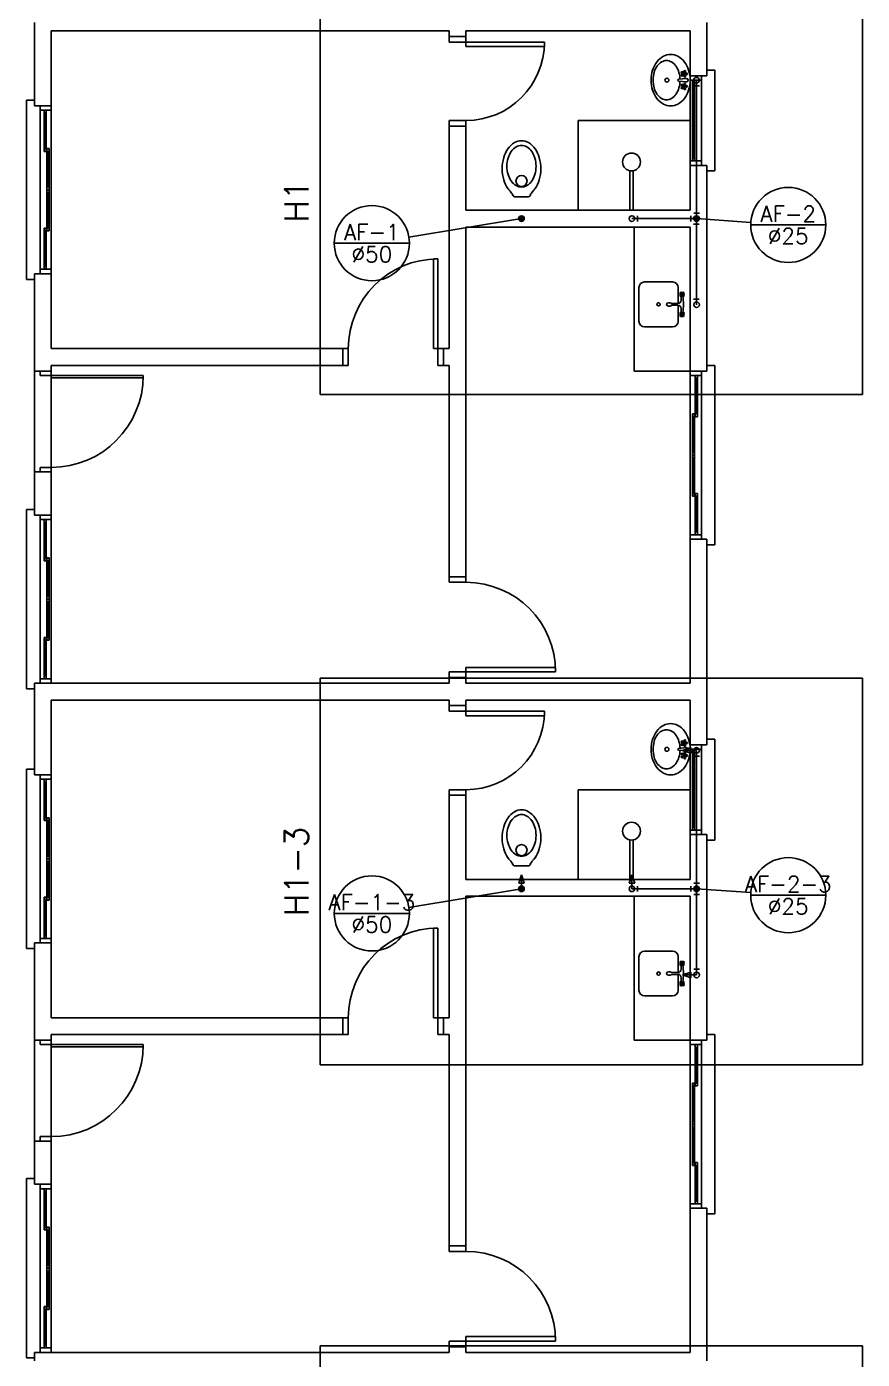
# Model space of a CAD drawing. Extents: x 241 to 398, y 106 to 179.
# Drawn here: x 287.41 to 294.87, y 114.9 to 126.79 of the extents above; entities that cross this region are included whole.
import ezdxf
from ezdxf.enums import TextEntityAlignment as Align

# ---------------------------------------------------------------- set-up
doc = ezdxf.new("R2010")
doc.units = 0
for name, color, linetype in [('AF-COLUNAS', 4, 'CONTINUOUS'), ('AF-CONEXÕES_DETALHE', 9, 'CONTINUOUS'), ('AF-INDICAÇÃO_COLUNA', 5, 'CONTINUOUS'), ('AF-TEXTOS_COLUNA', 7, 'CONTINUOUS'), ('AF-TUBOS_DETALHE', 4, 'CONTINUOUS'), ('ALVVISTA', 8, 'CONTINUOUS'), ('DI-DETALHES', 1, 'CONTINUOUS')]:
    doc.layers.add(name, color=color, linetype=linetype)
doc.styles.add('ARIAL', font='romans.shx')

msp = doc.modelspace()

# ---------------------------------------------------------------- linework, layer by layer
at = {"layer": 'AF-COLUNAS', "const_width": 0.025}
for points in [[(291.8138, 125.0748, 1), (291.8388, 125.0748, 1)], [(293.3758, 125.0748, 1), (293.4008, 125.0748, 1)], [(291.8138, 119.0951, 1), (291.8388, 119.0951, 1)], [(293.3758, 119.0951, 1), (293.4008, 119.0951, 1)]]:
    msp.add_lwpolyline(points, format="xyb", close=True, dxfattribs=at)
at = {"layer": 'AF-CONEXÕES_DETALHE', "linetype": 'Continuous'}
for p, q in [((293.3882, 126.3099), (293.3882, 126.2599)), ((293.363, 126.2599), (293.413, 126.2599)), ((292.8617, 125.0998), (292.8617, 125.0498)), ((293.3382, 125.0998), (293.3382, 125.0498)), ((293.363, 125.1248), (293.413, 125.1248)), ((293.3882, 125.0748), (293.3882, 125.1248)), ((292.8117, 125.0748), (292.8617, 125.0748)), ((293.3882, 125.0748), (293.3382, 125.0748)), ((293.3621, 125.0248), (293.4121, 125.0248)), ((293.3882, 125.0748), (293.3882, 125.0248)), ((293.3621, 124.3569), (293.4121, 124.3569)), ((293.3883, 124.3069), (293.3883, 124.3569)), ((293.3382, 120.3551), (293.2632, 120.3301)), ((293.3382, 120.3051), (293.2632, 120.3301)), ((293.3882, 120.3301), (293.2632, 120.3301)), ((293.3382, 120.3551), (293.3382, 120.3051)), ((293.3882, 120.3301), (293.3882, 120.2801)), ((293.4132, 120.2801), (293.3632, 120.2801)), ((291.8013, 119.1451), (291.8263, 119.2201)), ((291.8013, 119.1451), (291.8513, 119.1451)), ((291.8513, 119.1451), (291.8263, 119.2201)), ((291.8263, 119.0951), (291.8263, 119.2201)), ((292.7868, 119.1451), (292.8118, 119.2201)), ((292.7868, 119.1451), (292.8368, 119.1451)), ((292.8368, 119.1451), (292.8118, 119.2201)), ((292.8118, 119.0951), (292.8118, 119.2201)), ((293.3633, 119.1451), (293.4133, 119.1451)), ((293.3883, 119.0951), (293.3883, 119.1451)), ((292.8118, 119.0951), (292.8618, 119.0951)), ((292.8618, 119.1201), (292.8618, 119.0701)), ((293.3383, 119.1201), (293.3383, 119.0701)), ((293.3883, 119.0951), (293.3383, 119.0951)), ((293.3633, 119.0451), (293.4133, 119.0451)), ((293.3883, 119.0951), (293.3883, 119.0451)), ((293.3383, 118.3521), (293.2633, 118.3271)), ((293.3383, 118.3021), (293.2633, 118.3271)), ((293.3883, 118.3271), (293.2633, 118.3271)), ((293.3383, 118.3521), (293.3383, 118.3021)), ((293.3633, 118.3771), (293.4133, 118.3771)), ((293.3883, 118.3271), (293.3883, 118.3771))]:
    msp.add_line(p, q, dxfattribs=at)
for centre in [(293.3882, 126.3099), (293.3882, 126.3099), (291.8262, 125.0748), (291.8262, 125.0748), (292.8117, 125.0748), (292.8117, 125.0748), (292.8117, 125.0748), (293.3882, 125.0748), (293.3882, 125.0748), (293.3883, 124.3069), (293.3883, 124.3069), (293.3882, 120.3301), (293.3882, 120.3301), (291.8263, 119.0951), (291.8263, 119.0951), (292.8118, 119.0951), (292.8118, 119.0951), (292.8118, 119.0951), (293.3883, 119.0951), (293.3883, 119.0951), (293.3883, 118.3271), (293.3883, 118.3271)]:
    msp.add_circle(centre, 0.025, dxfattribs=at)
at = {"layer": 'AF-INDICAÇÃO_COLUNA'}
for p, q in [((291.8263, 125.0748), (290.8214, 124.9098)), ((293.3883, 125.0748), (293.8719, 125.0413)), ((293.8711, 125.0181), (294.5411, 125.0181)), ((290.1559, 124.8555), (290.8259, 124.8555)), ((291.8263, 119.0951), (290.8214, 118.93)), ((293.3883, 119.0951), (293.8719, 119.0615)), ((293.8711, 119.0383), (294.5411, 119.0383)), ((290.1559, 118.8757), (290.8259, 118.8757))]:
    msp.add_line(p, q, dxfattribs=at)
for centre in [(294.2061, 125.0181), (290.4909, 124.8555), (294.2061, 119.0383), (290.4909, 118.8757)]:
    msp.add_circle(centre, 0.335, dxfattribs=at)
at = {"layer": 'AF-TUBOS_DETALHE'}
for p, q in [((293.3882, 126.3099), (293.3882, 126.3099)), ((293.3882, 125.1248), (293.3882, 126.2599)), ((291.8262, 125.0748), (291.8262, 125.0748)), ((291.8263, 125.0748), (291.8262, 125.0748)), ((292.8117, 125.0748), (292.8117, 125.0748)), ((292.8117, 125.0748), (292.8117, 125.0748)), ((293.3382, 125.0748), (292.8617, 125.0748)), ((293.3882, 125.0748), (293.3882, 125.0748)), ((293.3883, 125.0748), (293.3882, 125.0748)), ((293.3882, 125.0248), (293.3883, 124.3569)), ((293.3883, 124.3069), (293.3883, 124.3069)), ((293.3882, 120.3301), (293.3882, 120.3301)), ((293.3883, 119.1451), (293.3882, 120.2801)), ((291.8263, 119.0951), (291.8263, 119.0951)), ((291.8263, 119.0951), (291.8263, 119.0951)), ((292.8118, 119.0951), (292.8118, 119.0951)), ((292.8118, 119.0951), (292.8118, 119.0951)), ((293.3383, 119.0951), (292.8618, 119.0951)), ((293.3883, 119.0951), (293.3883, 119.0951)), ((293.3883, 119.0951), (293.3883, 119.0951)), ((293.3883, 119.0451), (293.3883, 118.3771)), ((293.3883, 118.3271), (293.3883, 118.3271))]:
    msp.add_line(p, q, dxfattribs=at)
at = {"layer": 'ALVVISTA'}
for p, q in [((287.4808, 126.0823), (287.4808, 126.8248)), ((287.6308, 126.7498), (291.1808, 126.7498)), ((287.6308, 126.0823), (287.6308, 126.7498)), ((291.1808, 126.6998), (291.1808, 126.7498)), ((291.3308, 126.7498), (293.3308, 126.7498)), ((291.3308, 126.6998), (291.3308, 126.7498)), ((293.3308, 126.7498), (293.3308, 126.3498)), ((293.4808, 126.8248), (293.4808, 126.3498)), ((291.3308, 126.6998), (291.1808, 126.6998)), ((291.1808, 126.6499), (291.1808, 126.6998)), ((291.3308, 126.6499), (291.1808, 126.6499)), ((291.3308, 126.6998), (291.3308, 126.6499)), ((292.0308, 126.6499), (291.3308, 126.6499)), ((291.3308, 126.6499), (291.3308, 126.6099)), ((292.0308, 126.6099), (292.0308, 126.6499)), ((291.3308, 126.6099), (292.0308, 126.6099)), ((293.4808, 126.3999), (293.5508, 126.3999)), ((293.5508, 126.3999), (293.5508, 125.4998)), ((293.2973, 126.3248), (293.2278, 126.3179)), ((293.2973, 126.2954), (293.2283, 126.3019)), ((293.2628, 126.3739), (293.2703, 126.3683)), ((293.2628, 126.3579), (293.2703, 126.3634)), ((293.2643, 126.3758), (293.2718, 126.3703)), ((293.2643, 126.3553), (293.2718, 126.3608)), ((293.2793, 126.3808), (293.2768, 126.3719)), ((293.2793, 126.3504), (293.2768, 126.3593)), ((293.2823, 126.3798), (293.2793, 126.3709)), ((293.2823, 126.3514), (293.2793, 126.3603)), ((293.2918, 126.3674), (293.2823, 126.3674)), ((293.2918, 126.3644), (293.2823, 126.3644)), ((293.3308, 126.3498), (293.4808, 126.3498)), ((293.3308, 126.3498), (293.3308, 126.3098)), ((293.3308, 126.3098), (293.3308, 125.5898)), ((293.3308, 126.3098), (293.4308, 126.3098)), ((293.3508, 126.3098), (293.3508, 126.2848)), ((293.3708, 126.3098), (293.3508, 126.3098)), ((293.3508, 126.2848), (293.3508, 125.6148)), ((293.3508, 126.2848), (293.3708, 126.2848)), ((293.3608, 126.2848), (293.3608, 125.6148)), ((293.3708, 126.2848), (293.3708, 126.3098)), ((293.3708, 126.2848), (293.3708, 125.6148)), ((293.4308, 126.3098), (293.4308, 126.3498)), ((293.4308, 126.3098), (293.4308, 125.5898)), ((293.2628, 126.2623), (293.2703, 126.2568)), ((293.2628, 126.2463), (293.2703, 126.2518)), ((293.2643, 126.2643), (293.2718, 126.2589)), ((293.2643, 126.2438), (293.2718, 126.2493)), ((293.2793, 126.2694), (293.2768, 126.2603)), ((293.2793, 126.2388), (293.2768, 126.2479)), ((293.2823, 126.2684), (293.2793, 126.2599)), ((293.2823, 126.2398), (293.2793, 126.2489)), ((293.2918, 126.2558), (293.2823, 126.2558)), ((293.2918, 126.2528), (293.2823, 126.2528)), ((287.4108, 124.5324), (287.4108, 126.1323)), ((287.4108, 126.1323), (287.4808, 126.1323)), ((287.6308, 126.0823), (287.4808, 126.0823)), ((287.5308, 126.0423), (287.5308, 126.0823)), ((287.5308, 124.6223), (287.5308, 126.0423)), ((287.6308, 126.0423), (287.5308, 126.0423)), ((287.5658, 126.0423), (287.5658, 126.0174)), ((287.5858, 126.0423), (287.5658, 126.0423)), ((287.5858, 126.0174), (287.5858, 126.0423)), ((287.6308, 126.0823), (287.6308, 126.0423)), ((287.6308, 124.6223), (287.6308, 126.0423)), ((287.5658, 126.0174), (287.5858, 126.0174)), ((287.5658, 125.6998), (287.5658, 126.0174)), ((287.5758, 125.6998), (287.5758, 126.0174)), ((287.5858, 125.6998), (287.5858, 126.0174)), ((291.3308, 125.9498), (291.1808, 125.9498)), ((291.1808, 125.9498), (291.1808, 125.8999)), ((291.3308, 125.8999), (291.3308, 125.9498)), ((292.3308, 125.1499), (292.3308, 125.9498)), ((293.3308, 125.9498), (292.3308, 125.9498)), ((291.1808, 125.0748), (291.1808, 125.8999)), ((291.3308, 125.8999), (291.1808, 125.8999)), ((291.3308, 125.1499), (291.3308, 125.8999)), ((287.5858, 125.6998), (287.5658, 125.6998)), ((287.5658, 125.6998), (287.5658, 125.6748)), ((287.5858, 125.6748), (287.5858, 125.6998)), ((287.5908, 125.6998), (287.5908, 125.6748)), ((287.6108, 125.6998), (287.5908, 125.6998)), ((287.6108, 125.6748), (287.6108, 125.6998)), ((287.5658, 125.6748), (287.5858, 125.6748)), ((287.5908, 125.3573), (287.5908, 125.6748)), ((287.5908, 125.6748), (287.6108, 125.6748)), ((287.6008, 125.3573), (287.6008, 125.6748)), ((287.6108, 125.3573), (287.6108, 125.6748)), ((293.3308, 125.5498), (293.3308, 125.5898)), ((293.3308, 125.5898), (293.4308, 125.5898)), ((293.3708, 125.6148), (293.3508, 125.6148)), ((293.3508, 125.6148), (293.3508, 125.5898)), ((293.3508, 125.5898), (293.3708, 125.5898)), ((293.3708, 125.5898), (293.3708, 125.6148)), ((293.4308, 125.5898), (293.4308, 125.5498)), ((292.7928, 125.4998), (292.7928, 125.1499)), ((292.8228, 125.4998), (292.8228, 125.1499)), ((293.3308, 125.5498), (293.3308, 125.1499)), ((293.3308, 125.5498), (293.4808, 125.5498)), ((293.4808, 125.5498), (293.4808, 125.0748)), ((293.5508, 125.4998), (293.4808, 125.4998)), ((287.6108, 125.3573), (287.5908, 125.3573)), ((287.5908, 125.3573), (287.5908, 125.3323)), ((287.5908, 125.3323), (287.6108, 125.3323)), ((287.5908, 125.3323), (287.5908, 125.3074)), ((287.6108, 125.3323), (287.5908, 125.3323)), ((287.6108, 125.3323), (287.6108, 125.3573)), ((287.6108, 125.3074), (287.6108, 125.3323)), ((287.5908, 124.9898), (287.5908, 125.3074)), ((287.5908, 125.3074), (287.6108, 125.3074)), ((287.6008, 124.9898), (287.6008, 125.3074)), ((287.6108, 124.9898), (287.6108, 125.3074)), ((291.7668, 125.2698), (291.8263, 125.2698)), ((291.8858, 125.2698), (291.8263, 125.2698)), ((291.3308, 125.1499), (293.3308, 125.1499)), ((287.5658, 124.9898), (287.5658, 124.9648)), ((287.5858, 124.9898), (287.5658, 124.9898)), ((287.5658, 124.6473), (287.5658, 124.9648)), ((287.5658, 124.9648), (287.5858, 124.9648)), ((287.5758, 124.6473), (287.5758, 124.9648)), ((287.5858, 124.9648), (287.5858, 124.9898)), ((287.5858, 124.6473), (287.5858, 124.9648)), ((287.6108, 124.9898), (287.5908, 124.9898)), ((287.5908, 124.9898), (287.5908, 124.9648)), ((287.5908, 124.9648), (287.6108, 124.9648)), ((287.6108, 124.9648), (287.6108, 124.9898)), ((291.1808, 123.9149), (291.1808, 125.0748)), ((291.3308, 124.9998), (293.3308, 124.9998)), ((291.3308, 123.8398), (291.3308, 124.9998)), ((292.8308, 124.9998), (292.8308, 123.7148)), ((293.3308, 124.9998), (293.3308, 123.7148)), ((293.4808, 125.0748), (293.4808, 123.7148)), ((287.6308, 124.6223), (287.5308, 124.6223)), ((287.5308, 124.6223), (287.5308, 124.5823)), ((287.5858, 124.6473), (287.5658, 124.6473)), ((287.5658, 124.6473), (287.5658, 124.6223)), ((287.5658, 124.6223), (287.5858, 124.6223)), ((287.5858, 124.6223), (287.5858, 124.6473)), ((287.6308, 124.5823), (287.6308, 124.6223)), ((291.0408, 124.7148), (291.0408, 123.9149)), ((291.0808, 124.7148), (291.0408, 124.7148)), ((291.0808, 123.9149), (291.0808, 124.7148)), ((287.4808, 124.5324), (287.4108, 124.5324)), ((287.6308, 124.5823), (287.4808, 124.5823)), ((287.4808, 123.8398), (287.4808, 124.5823)), ((287.6308, 123.9149), (287.6308, 124.5823)), ((292.9243, 124.5093), (293.1738, 124.5093)), ((292.8743, 124.4593), (292.8743, 124.1593)), ((293.2238, 124.4593), (293.2238, 124.3173)), ((293.2463, 124.4048), (293.2518, 124.3993)), ((293.2518, 124.3993), (293.2463, 124.3934)), ((293.2513, 124.3823), (293.2513, 124.3473)), ((293.2533, 124.4123), (293.2588, 124.4064)), ((293.2588, 124.3924), (293.2533, 124.3863)), ((293.2588, 124.4064), (293.2648, 124.4119)), ((293.2588, 124.3924), (293.2648, 124.3863)), ((293.2663, 124.3993), (293.2723, 124.4054)), ((293.2663, 124.3993), (293.2718, 124.3934)), ((293.1363, 124.3248), (293.1513, 124.3248)), ((293.1363, 124.2948), (293.1513, 124.2948)), ((293.1513, 124.3248), (293.1663, 124.3173)), ((293.1513, 124.2948), (293.1663, 124.3023)), ((293.1663, 124.3173), (293.2213, 124.3173)), ((293.1663, 124.3023), (293.2213, 124.3023)), ((293.2238, 124.3023), (293.2238, 124.1593)), ((293.2513, 124.2723), (293.2513, 124.2363)), ((293.2518, 124.2193), (293.2458, 124.2134)), ((293.2463, 124.2248), (293.2518, 124.2193)), ((293.2588, 124.2124), (293.2528, 124.2063)), ((293.2533, 124.2323), (293.2588, 124.2264)), ((293.2588, 124.2264), (293.2648, 124.2319)), ((293.2588, 124.2124), (293.2648, 124.2063)), ((293.2658, 124.2193), (293.2723, 124.2254)), ((293.2658, 124.2193), (293.2718, 124.2134)), ((293.1738, 124.1093), (292.9243, 124.1093)), ((287.6308, 123.9149), (290.2308, 123.9149)), ((290.2308, 123.7648), (290.2308, 123.9149)), ((290.2808, 123.9149), (290.2308, 123.9149)), ((290.2808, 123.7648), (290.2808, 123.9149)), ((291.0408, 123.9149), (291.0808, 123.9149)), ((291.0808, 123.7648), (291.0808, 123.9149)), ((291.0808, 123.9149), (291.1308, 123.9149)), ((291.1308, 123.9149), (291.1808, 123.9149)), ((291.1308, 123.7648), (291.1308, 123.9149)), ((287.4808, 123.7148), (287.4808, 123.8398)), ((291.3308, 121.8798), (291.3308, 123.8398)), ((287.6308, 123.7148), (287.4808, 123.7148)), ((287.4808, 122.8149), (287.4808, 123.7148)), ((287.4808, 123.7148), (287.4808, 123.7148)), ((287.5308, 123.6748), (287.5308, 123.7148)), ((287.6308, 123.6748), (287.5308, 123.6748)), ((287.6308, 123.7648), (290.2308, 123.7648)), ((287.6308, 123.7148), (287.6308, 123.7648)), ((287.6308, 123.7148), (287.6308, 123.6748)), ((288.4508, 123.6748), (287.6308, 123.6748)), ((287.6308, 122.8548), (287.6308, 123.6748)), ((287.6308, 123.6748), (287.6308, 123.6548)), ((288.4508, 123.6548), (288.4508, 123.6748)), ((290.2308, 123.7648), (290.2808, 123.7648)), ((291.1308, 123.7648), (291.0808, 123.7648)), ((291.1308, 123.7648), (291.1808, 123.7648)), ((291.1808, 121.8798), (291.1808, 123.7648)), ((293.3308, 123.7148), (292.8308, 123.7148)), ((293.3308, 123.7148), (293.4808, 123.7148)), ((293.3308, 123.7148), (293.3308, 123.6748)), ((293.3308, 123.6748), (293.3308, 122.2548)), ((293.3308, 123.6748), (293.4308, 123.6748)), ((293.3758, 123.6748), (293.3758, 123.6499)), ((293.3958, 123.6748), (293.3758, 123.6748)), ((293.3958, 123.6499), (293.3958, 123.6748)), ((293.4308, 123.6748), (293.4308, 123.7148)), ((293.4308, 123.6748), (293.4308, 122.2548)), ((293.4808, 123.7648), (293.5508, 123.7648)), ((293.5508, 123.7648), (293.5508, 122.1649)), ((287.6308, 123.6548), (288.4508, 123.6548)), ((293.3758, 123.6499), (293.3758, 123.3323)), ((293.3758, 123.6499), (293.3958, 123.6499)), ((293.3858, 123.6499), (293.3858, 123.3323)), ((293.3958, 123.6499), (293.3958, 123.3323)), ((293.3508, 123.3323), (293.3508, 123.3074)), ((293.3708, 123.3323), (293.3508, 123.3323)), ((293.3508, 123.3074), (293.3508, 122.9898)), ((293.3508, 123.3074), (293.3708, 123.3074)), ((293.3608, 123.3074), (293.3608, 122.9898)), ((293.3708, 123.3074), (293.3708, 123.3323)), ((293.3708, 123.3074), (293.3708, 122.9898)), ((293.3958, 123.3323), (293.3758, 123.3323)), ((293.3758, 123.3323), (293.3758, 123.3074)), ((293.3758, 123.3074), (293.3958, 123.3074)), ((293.3958, 123.3074), (293.3958, 123.3323)), ((293.3708, 122.9898), (293.3508, 122.9898)), ((293.3508, 122.9898), (293.3508, 122.9648)), ((293.3508, 122.9648), (293.3508, 122.9399)), ((293.3708, 122.9648), (293.3508, 122.9648)), ((293.3508, 122.9648), (293.3708, 122.9648)), ((293.3708, 122.9648), (293.3708, 122.9898)), ((293.3708, 122.9399), (293.3708, 122.9648)), ((287.6308, 122.8548), (287.5308, 122.8548)), ((287.5308, 122.8548), (287.5308, 122.8149)), ((287.6308, 122.8149), (287.6308, 122.8548)), ((293.3508, 122.9399), (293.3508, 122.6223)), ((293.3508, 122.9399), (293.3708, 122.9399)), ((293.3608, 122.9399), (293.3608, 122.6223)), ((293.3708, 122.9399), (293.3708, 122.6223)), ((287.6308, 122.8149), (287.4808, 122.8149)), ((287.4808, 122.4299), (287.4808, 122.8149)), ((287.4808, 122.8149), (287.4808, 122.8149)), ((287.6308, 122.4299), (287.6308, 122.8149)), ((293.3708, 122.6223), (293.3508, 122.6223)), ((293.3508, 122.6223), (293.3508, 122.5973)), ((293.3508, 122.5973), (293.3708, 122.5973)), ((293.3708, 122.5973), (293.3708, 122.6223)), ((293.3758, 122.6223), (293.3758, 122.5973)), ((293.3958, 122.6223), (293.3758, 122.6223)), ((293.3758, 122.5973), (293.3758, 122.2798)), ((293.3758, 122.5973), (293.3958, 122.5973)), ((293.3858, 122.5973), (293.3858, 122.2798)), ((293.3958, 122.5973), (293.3958, 122.6223)), ((293.3958, 122.5973), (293.3958, 122.2798)), ((287.4108, 120.8798), (287.4108, 122.4798)), ((287.4108, 122.4798), (287.4808, 122.4798)), ((287.6308, 122.4299), (287.4808, 122.4299)), ((287.5308, 122.3898), (287.5308, 122.4299)), ((287.6308, 122.3898), (287.5308, 122.3898)), ((287.5308, 120.9699), (287.5308, 122.3898)), ((287.5658, 122.3898), (287.5658, 122.3648)), ((287.5858, 122.3898), (287.5658, 122.3898)), ((287.5658, 122.0474), (287.5658, 122.3648)), ((287.5658, 122.3648), (287.5858, 122.3648)), ((287.5758, 122.0474), (287.5758, 122.3648)), ((287.5858, 122.3648), (287.5858, 122.3898)), ((287.5858, 122.0474), (287.5858, 122.3648)), ((287.6308, 122.4299), (287.6308, 122.3898)), ((287.6308, 120.9699), (287.6308, 122.3898)), ((293.3308, 122.2148), (293.3308, 122.2548)), ((293.3308, 122.2548), (293.4308, 122.2548)), ((293.3958, 122.2798), (293.3758, 122.2798)), ((293.3758, 122.2798), (293.3758, 122.2548)), ((293.3758, 122.2548), (293.3958, 122.2548)), ((293.3958, 122.2548), (293.3958, 122.2798)), ((293.4308, 122.2548), (293.4308, 122.2148)), ((293.3308, 122.2148), (293.3308, 120.9299)), ((293.3308, 122.2148), (293.4808, 122.2148)), ((293.4808, 122.2148), (293.4808, 120.8548)), ((293.5508, 122.1649), (293.4808, 122.1649)), ((287.5858, 122.0474), (287.5658, 122.0474)), ((287.5658, 122.0474), (287.5658, 122.0223)), ((287.5658, 122.0223), (287.5858, 122.0223)), ((287.5858, 122.0223), (287.5858, 122.0474)), ((287.5908, 122.0474), (287.5908, 122.0223)), ((287.6108, 122.0474), (287.5908, 122.0474)), ((287.5908, 121.7049), (287.5908, 122.0223)), ((287.5908, 122.0223), (287.6108, 122.0223)), ((287.6008, 121.7049), (287.6008, 122.0223)), ((287.6108, 122.0223), (287.6108, 122.0474)), ((287.6108, 121.7049), (287.6108, 122.0223)), ((291.1808, 121.8299), (291.1808, 121.8798)), ((291.3308, 121.8798), (291.1808, 121.8798)), ((291.3308, 121.8798), (291.3308, 121.8299)), ((291.3308, 121.8299), (291.1808, 121.8299)), ((287.6108, 121.7049), (287.5908, 121.7049)), ((287.5908, 121.7049), (287.5908, 121.6799)), ((287.5908, 121.6799), (287.6108, 121.6799)), ((287.5908, 121.6799), (287.5908, 121.6548)), ((287.6108, 121.6799), (287.5908, 121.6799)), ((287.5908, 121.3374), (287.5908, 121.6548)), ((287.5908, 121.6548), (287.6108, 121.6548)), ((287.6008, 121.3374), (287.6008, 121.6548)), ((287.6108, 121.6799), (287.6108, 121.7049)), ((287.6108, 121.6548), (287.6108, 121.6799)), ((287.6108, 121.3374), (287.6108, 121.6548)), ((287.5658, 121.3374), (287.5658, 121.3123)), ((287.5858, 121.3374), (287.5658, 121.3374)), ((287.5658, 120.9949), (287.5658, 121.3123)), ((287.5658, 121.3123), (287.5858, 121.3123)), ((287.5758, 120.9949), (287.5758, 121.3123)), ((287.5858, 121.3123), (287.5858, 121.3374)), ((287.5858, 120.9949), (287.5858, 121.3123)), ((287.6108, 121.3374), (287.5908, 121.3374)), ((287.5908, 121.3374), (287.5908, 121.3123)), ((287.5908, 121.3123), (287.6108, 121.3123)), ((287.6108, 121.3123), (287.6108, 121.3374)), ((292.1308, 121.0698), (291.3308, 121.0698)), ((291.3308, 121.0698), (291.3308, 121.0298)), ((292.1308, 121.0298), (292.1308, 121.0698)), ((287.6308, 120.9299), (287.4808, 120.9299)), ((287.4808, 120.8548), (287.4808, 120.9299)), ((287.6308, 120.9699), (287.5308, 120.9699)), ((287.5308, 120.9699), (287.5308, 120.9299)), ((287.5858, 120.9949), (287.5658, 120.9949)), ((287.5658, 120.9949), (287.5658, 120.9699)), ((287.5658, 120.9699), (287.5858, 120.9699)), ((287.5858, 120.9699), (287.5858, 120.9949)), ((287.6308, 120.9299), (287.6308, 120.9699)), ((291.1808, 120.9299), (287.6308, 120.9299)), ((287.6308, 120.9299), (287.6308, 120.9299)), ((291.3308, 121.0298), (291.1808, 121.0298)), ((291.1808, 121.0298), (291.1808, 120.9798)), ((291.1808, 120.9299), (291.1808, 120.9798)), ((291.3308, 120.9798), (291.1808, 120.9798)), ((291.3308, 121.0298), (292.1308, 121.0298)), ((291.3308, 120.9798), (291.3308, 121.0298)), ((291.3308, 120.9299), (291.3308, 120.9798)), ((293.3308, 120.9299), (291.3308, 120.9299)), ((287.4808, 120.8798), (287.4108, 120.8798)), ((287.4808, 120.1123), (287.4808, 120.8548)), ((293.4808, 120.8548), (293.4808, 120.3798)), ((291.1808, 120.7798), (287.6308, 120.7798)), ((287.6308, 120.1123), (287.6308, 120.7798)), ((291.1808, 120.7298), (291.1808, 120.7798)), ((291.3308, 120.7298), (291.1808, 120.7298)), ((291.1808, 120.6799), (291.1808, 120.7298)), ((293.3308, 120.7798), (291.3308, 120.7798)), ((291.3308, 120.7298), (291.3308, 120.7798)), ((291.3308, 120.7298), (291.3308, 120.6799)), ((293.3308, 120.7798), (293.3308, 120.3798)), ((291.3308, 120.6799), (291.1808, 120.6799)), ((292.0308, 120.6799), (291.3308, 120.6799)), ((291.3308, 120.6799), (291.3308, 120.6398)), ((291.3308, 120.6398), (292.0308, 120.6398)), ((292.0308, 120.6398), (292.0308, 120.6799)), ((293.2973, 120.3548), (293.2278, 120.3483)), ((293.2973, 120.3254), (293.2283, 120.3319)), ((293.2628, 120.4038), (293.2703, 120.3983)), ((293.2628, 120.3879), (293.2703, 120.3934)), ((293.2643, 120.4058), (293.2718, 120.4003)), ((293.2643, 120.3853), (293.2718, 120.3908)), ((293.2793, 120.4108), (293.2768, 120.4019)), ((293.2793, 120.3804), (293.2768, 120.3893)), ((293.2823, 120.4098), (293.2793, 120.4013)), ((293.2823, 120.3814), (293.2793, 120.3903)), ((293.2918, 120.3973), (293.2823, 120.3973)), ((293.2918, 120.3944), (293.2823, 120.3944)), ((293.3308, 120.3798), (293.4808, 120.3798)), ((293.3308, 120.3798), (293.3308, 120.3398)), ((293.3308, 120.3398), (293.3308, 119.6199)), ((293.3308, 120.3398), (293.4308, 120.3398)), ((293.3508, 120.3398), (293.3508, 120.3149)), ((293.3708, 120.3398), (293.3508, 120.3398)), ((293.3708, 120.3149), (293.3708, 120.3398)), ((293.4308, 120.3398), (293.4308, 120.3798)), ((293.4308, 120.3398), (293.4308, 119.6199)), ((293.4808, 120.4299), (293.5508, 120.4299)), ((293.5508, 120.4299), (293.5508, 119.5298)), ((293.2628, 120.2923), (293.2703, 120.2869)), ((293.2628, 120.2763), (293.2703, 120.2818)), ((293.2643, 120.2944), (293.2718, 120.2889)), ((293.2643, 120.2739), (293.2718, 120.2794)), ((293.2793, 120.2993), (293.2768, 120.2909)), ((293.2793, 120.2694), (293.2768, 120.2778)), ((293.2823, 120.2983), (293.2793, 120.2899)), ((293.2823, 120.2698), (293.2793, 120.2788)), ((293.2918, 120.2858), (293.2823, 120.2858)), ((293.2918, 120.2828), (293.2823, 120.2828)), ((293.3508, 120.3149), (293.3508, 119.6448)), ((293.3508, 120.3149), (293.3708, 120.3149)), ((293.3608, 120.3149), (293.3608, 119.6448)), ((293.3708, 120.3149), (293.3708, 119.6448)), ((287.4108, 118.5623), (287.4108, 120.1623)), ((287.4108, 120.1623), (287.4808, 120.1623)), ((287.6308, 120.1123), (287.4808, 120.1123)), ((287.5308, 120.0724), (287.5308, 120.1123)), ((287.6308, 120.1123), (287.6308, 120.0724)), ((287.6308, 120.0724), (287.5308, 120.0724)), ((287.5308, 118.6523), (287.5308, 120.0724)), ((287.5658, 120.0724), (287.5658, 120.0474)), ((287.5858, 120.0724), (287.5658, 120.0724)), ((287.5658, 119.7298), (287.5658, 120.0474)), ((287.5658, 120.0474), (287.5858, 120.0474)), ((287.5758, 119.7298), (287.5758, 120.0474)), ((287.5858, 120.0474), (287.5858, 120.0724)), ((287.5858, 119.7298), (287.5858, 120.0474)), ((287.6308, 118.6523), (287.6308, 120.0724)), ((291.3308, 119.9798), (291.1808, 119.9798)), ((291.1808, 119.9798), (291.1808, 119.9299)), ((291.3308, 119.9299), (291.3308, 119.9798)), ((292.3308, 119.1799), (292.3308, 119.9798)), ((293.3308, 119.9798), (292.3308, 119.9798)), ((291.1808, 119.1048), (291.1808, 119.9299)), ((291.3308, 119.9299), (291.1808, 119.9299)), ((291.3308, 119.1799), (291.3308, 119.9299)), ((287.5858, 119.7298), (287.5658, 119.7298)), ((287.5658, 119.7298), (287.5658, 119.7049)), ((287.5658, 119.7049), (287.5858, 119.7049)), ((287.5858, 119.7049), (287.5858, 119.7298)), ((287.5908, 119.7298), (287.5908, 119.7049)), ((287.6108, 119.7298), (287.5908, 119.7298)), ((287.5908, 119.3873), (287.5908, 119.7049)), ((287.5908, 119.7049), (287.6108, 119.7049)), ((287.6008, 119.3873), (287.6008, 119.7049)), ((287.6108, 119.7049), (287.6108, 119.7298)), ((287.6108, 119.3873), (287.6108, 119.7049)), ((293.3308, 119.5799), (293.3308, 119.6199)), ((293.3308, 119.6199), (293.4308, 119.6199)), ((293.3708, 119.6448), (293.3508, 119.6448)), ((293.3508, 119.6448), (293.3508, 119.6199)), ((293.3508, 119.6199), (293.3708, 119.6199)), ((293.3708, 119.6199), (293.3708, 119.6448)), ((293.4308, 119.6199), (293.4308, 119.5799)), ((292.7928, 119.5298), (292.7928, 119.1799)), ((292.8228, 119.5298), (292.8228, 119.1799)), ((293.3308, 119.5799), (293.4808, 119.5799)), ((293.3308, 119.5799), (293.3308, 119.1799)), ((293.4808, 119.5799), (293.4808, 119.1048)), ((293.5508, 119.5298), (293.4808, 119.5298)), ((287.6108, 119.3873), (287.5908, 119.3873)), ((287.5908, 119.3873), (287.5908, 119.3623)), ((287.6108, 119.3623), (287.6108, 119.3873)), ((287.5908, 119.3623), (287.6108, 119.3623)), ((287.5908, 119.3623), (287.5908, 119.3374)), ((287.6108, 119.3623), (287.5908, 119.3623)), ((287.5908, 119.0198), (287.5908, 119.3374)), ((287.5908, 119.3374), (287.6108, 119.3374)), ((287.6008, 119.0198), (287.6008, 119.3374)), ((287.6108, 119.3374), (287.6108, 119.3623)), ((287.6108, 119.0198), (287.6108, 119.3374)), ((291.7668, 119.2998), (291.8263, 119.2998)), ((291.8858, 119.2998), (291.8263, 119.2998)), ((293.3308, 119.1799), (291.3308, 119.1799)), ((287.5658, 119.0198), (287.5658, 118.9949)), ((287.5858, 119.0198), (287.5658, 119.0198)), ((287.5858, 118.9949), (287.5858, 119.0198)), ((287.6108, 119.0198), (287.5908, 119.0198)), ((287.5908, 119.0198), (287.5908, 118.9949)), ((287.6108, 118.9949), (287.6108, 119.0198)), ((291.1808, 117.9448), (291.1808, 119.1048)), ((293.3308, 119.0298), (291.3308, 119.0298)), ((291.3308, 117.8699), (291.3308, 119.0298)), ((292.8308, 119.0298), (292.8308, 117.7449)), ((293.3308, 119.0298), (293.3308, 117.7449)), ((293.4808, 119.1048), (293.4808, 117.7449)), ((287.5658, 118.6773), (287.5658, 118.9949)), ((287.5658, 118.9949), (287.5858, 118.9949)), ((287.5758, 118.6773), (287.5758, 118.9949)), ((287.5858, 118.6773), (287.5858, 118.9949)), ((287.5908, 118.9949), (287.6108, 118.9949)), ((287.5858, 118.6773), (287.5658, 118.6773)), ((287.5658, 118.6773), (287.5658, 118.6523)), ((287.5858, 118.6523), (287.5858, 118.6773)), ((291.0408, 118.7449), (291.0408, 117.9448)), ((291.0808, 118.7449), (291.0408, 118.7449)), ((291.0808, 117.9448), (291.0808, 118.7449)), ((287.4808, 118.5623), (287.4108, 118.5623)), ((287.6308, 118.6123), (287.4808, 118.6123)), ((287.4808, 117.8699), (287.4808, 118.6123)), ((287.6308, 118.6523), (287.5308, 118.6523)), ((287.5308, 118.6523), (287.5308, 118.6123)), ((287.5658, 118.6523), (287.5858, 118.6523)), ((287.6308, 118.6123), (287.6308, 118.6523)), ((287.6308, 117.9448), (287.6308, 118.6123)), ((292.8743, 118.4894), (292.8743, 118.1893)), ((292.9243, 118.5393), (293.1738, 118.5393)), ((293.2238, 118.4894), (293.2238, 118.3473)), ((293.2463, 118.4348), (293.2518, 118.4293)), ((293.2518, 118.4293), (293.2463, 118.4233)), ((293.2533, 118.4423), (293.2588, 118.4364)), ((293.2588, 118.4364), (293.2648, 118.4423)), ((293.2663, 118.4293), (293.2723, 118.4354)), ((293.2663, 118.4293), (293.2718, 118.4233)), ((293.1363, 118.3548), (293.1513, 118.3548)), ((293.1363, 118.3248), (293.1513, 118.3248)), ((293.1513, 118.3548), (293.1663, 118.3473)), ((293.1513, 118.3248), (293.1663, 118.3323)), ((293.1663, 118.3473), (293.2213, 118.3473)), ((293.1663, 118.3323), (293.2213, 118.3323)), ((293.2238, 118.3323), (293.2238, 118.1893)), ((293.2513, 118.4123), (293.2513, 118.3774)), ((293.2588, 118.4224), (293.2533, 118.4163)), ((293.2588, 118.4224), (293.2648, 118.4163)), ((293.2518, 118.2493), (293.2458, 118.2433)), ((293.2463, 118.2548), (293.2518, 118.2493)), ((293.2513, 118.3023), (293.2513, 118.2664)), ((293.2588, 118.2424), (293.2528, 118.2363)), ((293.2533, 118.2623), (293.2588, 118.2564)), ((293.2588, 118.2564), (293.2648, 118.2623)), ((293.2588, 118.2424), (293.2648, 118.2363)), ((293.2658, 118.2493), (293.2723, 118.2554)), ((293.2658, 118.2493), (293.2718, 118.2433)), ((293.1738, 118.1393), (292.9243, 118.1393)), ((287.4808, 117.7449), (287.4808, 117.8699)), ((287.6308, 117.9448), (290.2308, 117.9448)), ((290.2308, 117.7948), (290.2308, 117.9448)), ((290.2808, 117.9448), (290.2308, 117.9448)), ((290.2808, 117.7948), (290.2808, 117.9448)), ((291.0408, 117.9448), (291.0808, 117.9448)), ((291.0808, 117.7948), (291.0808, 117.9448)), ((291.0808, 117.9448), (291.1308, 117.9448)), ((291.1308, 117.9448), (291.1808, 117.9448)), ((291.1308, 117.7948), (291.1308, 117.9448)), ((291.3308, 115.9098), (291.3308, 117.8699)), ((287.6308, 117.7449), (287.4808, 117.7449)), ((287.4808, 116.8449), (287.4808, 117.7449)), ((287.4808, 117.7449), (287.4808, 117.7449)), ((287.5308, 117.7049), (287.5308, 117.7449)), ((287.6308, 117.7948), (290.2308, 117.7948)), ((287.6308, 117.7449), (287.6308, 117.7948)), ((287.6308, 117.7449), (287.6308, 117.7049)), ((290.2308, 117.7948), (290.2808, 117.7948)), ((291.1308, 117.7948), (291.0808, 117.7948)), ((291.1308, 117.7948), (291.1808, 117.7948)), ((291.1808, 115.9098), (291.1808, 117.7948)), ((293.3308, 117.7449), (292.8308, 117.7449)), ((293.3308, 117.7449), (293.4808, 117.7449)), ((293.3308, 117.7449), (293.3308, 117.7049)), ((293.4308, 117.7049), (293.4308, 117.7449)), ((293.4808, 117.7948), (293.5508, 117.7948)), ((293.5508, 117.7948), (293.5508, 116.1948)), ((287.6308, 117.7049), (287.5308, 117.7049)), ((287.6308, 116.8849), (287.6308, 117.7049)), ((288.4508, 117.7049), (287.6308, 117.7049)), ((287.6308, 117.7049), (287.6308, 117.6848)), ((287.6308, 117.6848), (288.4508, 117.6848)), ((288.4508, 117.6848), (288.4508, 117.7049)), ((293.3308, 117.7049), (293.3308, 116.2848)), ((293.3308, 117.7049), (293.4308, 117.7049)), ((293.3758, 117.7049), (293.3758, 117.6799)), ((293.3958, 117.7049), (293.3758, 117.7049)), ((293.3758, 117.6799), (293.3758, 117.3623)), ((293.3758, 117.6799), (293.3958, 117.6799)), ((293.3858, 117.6799), (293.3858, 117.3623)), ((293.3958, 117.6799), (293.3958, 117.7049)), ((293.3958, 117.6799), (293.3958, 117.3623)), ((293.4308, 117.7049), (293.4308, 116.2848)), ((293.3508, 117.3623), (293.3508, 117.3374)), ((293.3708, 117.3623), (293.3508, 117.3623)), ((293.3708, 117.3374), (293.3708, 117.3623)), ((293.3958, 117.3623), (293.3758, 117.3623)), ((293.3758, 117.3623), (293.3758, 117.3374)), ((293.3958, 117.3374), (293.3958, 117.3623)), ((293.3508, 117.3374), (293.3508, 117.0198)), ((293.3508, 117.3374), (293.3708, 117.3374)), ((293.3608, 117.3374), (293.3608, 117.0198)), ((293.3708, 117.3374), (293.3708, 117.0198)), ((293.3758, 117.3374), (293.3958, 117.3374)), ((293.3708, 117.0198), (293.3508, 117.0198)), ((293.3508, 117.0198), (293.3508, 116.9949)), ((293.3708, 116.9949), (293.3708, 117.0198)), ((287.6308, 116.8849), (287.5308, 116.8849)), ((287.5308, 116.8849), (287.5308, 116.8449)), ((287.6308, 116.8449), (287.6308, 116.8849)), ((293.3508, 116.9949), (293.3508, 116.9699)), ((293.3708, 116.9949), (293.3508, 116.9949)), ((293.3508, 116.9949), (293.3708, 116.9949)), ((293.3508, 116.9699), (293.3508, 116.6523)), ((293.3508, 116.9699), (293.3708, 116.9699)), ((293.3608, 116.9699), (293.3608, 116.6523)), ((293.3708, 116.9699), (293.3708, 116.9949)), ((293.3708, 116.9699), (293.3708, 116.6523)), ((287.6308, 116.8449), (287.4808, 116.8449)), ((287.4808, 116.4598), (287.4808, 116.8449)), ((287.4808, 116.8449), (287.4808, 116.8449)), ((287.6308, 116.4598), (287.6308, 116.8449)), ((293.3708, 116.6523), (293.3508, 116.6523)), ((293.3508, 116.6523), (293.3508, 116.6274)), ((293.3708, 116.6274), (293.3708, 116.6523)), ((293.3758, 116.6523), (293.3758, 116.6274)), ((293.3958, 116.6523), (293.3758, 116.6523)), ((293.3958, 116.6274), (293.3958, 116.6523)), ((293.3508, 116.6274), (293.3708, 116.6274)), ((293.3758, 116.6274), (293.3758, 116.3098)), ((293.3758, 116.6274), (293.3958, 116.6274)), ((293.3858, 116.6274), (293.3858, 116.3098)), ((293.3958, 116.6274), (293.3958, 116.3098)), ((287.4108, 114.9098), (287.4108, 116.5099)), ((287.4108, 116.5099), (287.4808, 116.5099)), ((287.6308, 116.4598), (287.4808, 116.4598)), ((287.5308, 116.4198), (287.5308, 116.4598)), ((287.6308, 116.4198), (287.5308, 116.4198)), ((287.5308, 114.9998), (287.5308, 116.4198)), ((287.5658, 116.4198), (287.5658, 116.3948)), ((287.5858, 116.4198), (287.5658, 116.4198)), ((287.5858, 116.3948), (287.5858, 116.4198)), ((287.6308, 116.4598), (287.6308, 116.4198)), ((287.6308, 114.9998), (287.6308, 116.4198)), ((287.5658, 116.0773), (287.5658, 116.3948)), ((287.5658, 116.3948), (287.5858, 116.3948)), ((287.5758, 116.0773), (287.5758, 116.3948)), ((287.5858, 116.0773), (287.5858, 116.3948)), ((293.3308, 116.2449), (293.3308, 116.2848)), ((293.3308, 116.2848), (293.4308, 116.2848)), ((293.3958, 116.3098), (293.3758, 116.3098)), ((293.3758, 116.3098), (293.3758, 116.2848)), ((293.3758, 116.2848), (293.3958, 116.2848)), ((293.3958, 116.2848), (293.3958, 116.3098)), ((293.4308, 116.2848), (293.4308, 116.2449)), ((293.3308, 116.2449), (293.3308, 114.9598)), ((293.3308, 116.2449), (293.4808, 116.2449)), ((293.4808, 116.2449), (293.4808, 114.8849)), ((293.5508, 116.1948), (293.4808, 116.1948)), ((287.5858, 116.0773), (287.5658, 116.0773)), ((287.5658, 116.0773), (287.5658, 116.0523)), ((287.5658, 116.0523), (287.5858, 116.0523)), ((287.5858, 116.0523), (287.5858, 116.0773)), ((287.5908, 116.0773), (287.5908, 116.0523)), ((287.6108, 116.0773), (287.5908, 116.0773)), ((287.5908, 115.7349), (287.5908, 116.0523)), ((287.5908, 116.0523), (287.6108, 116.0523)), ((287.6008, 115.7349), (287.6008, 116.0523)), ((287.6108, 116.0523), (287.6108, 116.0773)), ((287.6108, 115.7349), (287.6108, 116.0523)), ((291.3308, 115.9098), (291.1808, 115.9098)), ((291.1808, 115.8599), (291.1808, 115.9098)), ((291.3308, 115.8599), (291.1808, 115.8599)), ((291.3308, 115.9098), (291.3308, 115.8599)), ((287.6108, 115.7349), (287.5908, 115.7349)), ((287.5908, 115.7349), (287.5908, 115.7098)), ((287.5908, 115.7098), (287.6108, 115.7098)), ((287.5908, 115.7098), (287.5908, 115.6848)), ((287.6108, 115.7098), (287.5908, 115.7098)), ((287.6108, 115.7098), (287.6108, 115.7349)), ((287.6108, 115.6848), (287.6108, 115.7098)), ((287.5908, 115.3674), (287.5908, 115.6848)), ((287.5908, 115.6848), (287.6108, 115.6848)), ((287.6008, 115.3674), (287.6008, 115.6848)), ((287.6108, 115.3674), (287.6108, 115.6848)), ((287.5658, 115.3674), (287.5658, 115.3423)), ((287.5858, 115.3674), (287.5658, 115.3674)), ((287.5658, 115.0249), (287.5658, 115.3423)), ((287.5658, 115.3423), (287.5858, 115.3423)), ((287.5758, 115.0249), (287.5758, 115.3423)), ((287.5858, 115.3423), (287.5858, 115.3674)), ((287.5858, 115.0249), (287.5858, 115.3423)), ((287.6108, 115.3674), (287.5908, 115.3674)), ((287.5908, 115.3674), (287.5908, 115.3423)), ((287.5908, 115.3423), (287.6108, 115.3423)), ((287.6108, 115.3423), (287.6108, 115.3674)), ((292.1308, 115.0998), (291.3308, 115.0998)), ((291.3308, 115.0998), (291.3308, 115.0598)), ((292.1308, 115.0598), (292.1308, 115.0998)), ((287.6308, 114.9998), (287.5308, 114.9998)), ((287.5308, 114.9998), (287.5308, 114.9598)), ((287.5858, 115.0249), (287.5658, 115.0249)), ((287.5658, 115.0249), (287.5658, 114.9998)), ((287.5658, 114.9998), (287.5858, 114.9998)), ((287.5858, 114.9998), (287.5858, 115.0249)), ((287.6308, 114.9598), (287.6308, 114.9998)), ((291.3308, 115.0598), (291.1808, 115.0598)), ((291.1808, 115.0598), (291.1808, 115.0099)), ((291.1808, 114.9598), (291.1808, 115.0099)), ((291.3308, 115.0099), (291.1808, 115.0099)), ((291.3308, 115.0598), (292.1308, 115.0598)), ((291.3308, 115.0099), (291.3308, 115.0598)), ((291.3308, 114.9598), (291.3308, 115.0099)), ((287.4808, 114.9098), (287.4108, 114.9098)), ((287.6308, 114.9598), (287.4808, 114.9598)), ((287.4808, 114.8849), (287.4808, 114.9598)), ((287.6308, 114.9598), (291.1808, 114.9598)), ((287.6308, 114.9598), (287.6308, 114.9598)), ((291.3308, 114.9598), (293.3308, 114.9598))]:
    msp.add_line(p, q, dxfattribs=at)
for centre, radius in [((293.2833, 126.3873), 0.00738), ((293.1238, 126.3098), 0.0175), ((293.2578, 126.3788), 0.00738), ((293.2578, 126.3524), 0.00738), ((293.2578, 126.2674), 0.00738), ((293.2763, 126.3658), 0.00633), ((293.2833, 126.3439), 0.00738), ((293.2833, 126.2759), 0.00738), ((293.2988, 126.3658), 0.00738), ((293.2578, 126.2408), 0.00738), ((293.2763, 126.2544), 0.00633), ((293.2833, 126.2329), 0.00738), ((293.2988, 126.2544), 0.00738), ((292.8078, 125.5799), 0.08), ((291.8263, 125.4103), 0.0493), ((293.2468, 124.3873), 0.0062), ((293.2473, 124.4108), 0.0062), ((293.2588, 124.3993), 0.00507), ((293.2708, 124.4113), 0.0062), ((293.2708, 124.3873), 0.0062), ((293.0493, 124.3094), 0.0143), ((293.2468, 124.2313), 0.0062), ((293.2468, 124.2073), 0.0062), ((293.2588, 124.2193), 0.00507), ((293.2708, 124.2313), 0.0062), ((293.2708, 124.2073), 0.0062), ((293.1238, 120.3398), 0.0175), ((293.2578, 120.4088), 0.00738), ((293.2578, 120.3823), 0.00738), ((293.2763, 120.3958), 0.00633), ((293.2833, 120.4173), 0.00738), ((293.2833, 120.3743), 0.00738), ((293.2988, 120.3958), 0.00738), ((293.2578, 120.2978), 0.00738), ((293.2578, 120.2708), 0.00738), ((293.2763, 120.2843), 0.00633), ((293.2833, 120.3058), 0.00738), ((293.2833, 120.2629), 0.00738), ((293.2988, 120.2843), 0.00738), ((292.8078, 119.6099), 0.08), ((291.8263, 119.4403), 0.0493), ((293.2473, 118.4413), 0.0062), ((293.2588, 118.4293), 0.00507), ((293.2708, 118.4413), 0.0062), ((293.0493, 118.3394), 0.0143), ((293.2468, 118.4173), 0.0062), ((293.2708, 118.4173), 0.0062), ((293.2468, 118.2613), 0.0062), ((293.2468, 118.2373), 0.0062), ((293.2588, 118.2493), 0.00507), ((293.2708, 118.2613), 0.0062), ((293.2708, 118.2373), 0.0062)]:
    msp.add_circle(centre, radius, dxfattribs=at)
for centre, radius, start, end in [((291.3308, 126.6499), 0.7, 270, 0), ((293.1818, 126.3593), 0.1861, 118.5825, 142.75522), ((293.1568, 126.4054), 0.1339, 90, 118.5825), ((293.1568, 126.4054), 0.1339, 61.4175, 90), ((293.1318, 126.3593), 0.1861, 37.24478, 61.4175), ((293.2828, 126.3098), 0.3004, 162.51997, 180), ((293.2208, 126.3293), 0.2355, 142.75522, 162.51997), ((293.1878, 126.3289), 0.1854, 145.45543, 164.0842), ((293.1463, 126.3569), 0.1351, 121.03453, 145.45543), ((293.1203, 126.4003), 0.0845, 90, 121.03453), ((293.1203, 126.4003), 0.0845, 58.96547, 90), ((293.0943, 126.3569), 0.1351, 34.54458, 58.96547), ((293.0528, 126.3289), 0.1854, 15.91581, 34.54458), ((293.0923, 126.3293), 0.2355, 17.48004, 37.24478), ((293.0303, 126.3098), 0.3004, 0, 17.48004), ((293.2828, 126.3098), 0.3004, 180, 197.48004), ((293.2533, 126.3098), 0.2533, 164.0842, 180), ((293.2533, 126.3098), 0.2533, 180, 195.9158), ((293.2288, 126.3098), 0.00813, 95.42869, 264.73569), ((292.9873, 126.3098), 0.2533, 2.10218, 15.91581), ((292.9873, 126.3098), 0.2533, 344.0842, 357.89783), ((293.2988, 126.3098), 0.0148, 264.41656, 95.89136), ((293.0303, 126.3098), 0.3004, 342.51996, 0), ((293.2208, 126.2903), 0.2355, 197.48004, 217.24481), ((293.1878, 126.2913), 0.1854, 195.9158, 214.54457), ((293.1463, 126.2629), 0.1351, 214.54457, 238.96549), ((293.0943, 126.2629), 0.1351, 301.03455, 325.45544), ((293.0528, 126.2913), 0.1854, 325.45544, 344.0842), ((293.0923, 126.2903), 0.2355, 322.75525, 342.51996), ((293.1818, 126.2603), 0.1861, 217.24481, 241.41751), ((293.1203, 126.2193), 0.0845, 238.96549, 270), ((293.1568, 126.2148), 0.1339, 241.41751, 270), ((293.1203, 126.2193), 0.0845, 270, 301.03455), ((293.1568, 126.2148), 0.1339, 270, 298.58249), ((293.1318, 126.2603), 0.1861, 298.58249, 322.75525), ((291.9228, 125.5464), 0.2648, 145.45543, 164.0842), ((291.8633, 125.5874), 0.1931, 121.03453, 145.45543), ((291.8528, 125.5903), 0.1445, 120.646, 145.04204), ((291.8263, 125.6493), 0.1207, 90, 121.03453), ((291.8263, 125.6353), 0.0924, 90, 120.646), ((291.8263, 125.6493), 0.1207, 58.96547, 90), ((291.8263, 125.6353), 0.0924, 59.354, 90), ((291.7993, 125.5903), 0.1445, 34.95798, 59.354), ((291.7888, 125.5874), 0.1931, 34.54458, 58.96547), ((291.7298, 125.5464), 0.2648, 15.91581, 34.54458), ((292.0158, 125.5198), 0.3619, 164.0842, 180), ((291.9608, 125.5418), 0.2648, 163.84988, 180), ((291.8948, 125.5608), 0.1957, 145.04204, 163.84988), ((291.7573, 125.5608), 0.1957, 16.15011, 34.95798), ((291.6913, 125.5418), 0.2648, 0, 16.15011), ((291.6363, 125.5198), 0.3619, 0, 15.91581), ((292.0158, 125.5198), 0.3619, 180, 195.9158), ((291.9608, 125.5418), 0.2648, 180, 196.15013), ((291.8948, 125.5229), 0.1957, 196.15013, 214.95798), ((291.7573, 125.5229), 0.1957, 325.04202, 343.84988), ((291.6913, 125.5418), 0.2648, 343.84988, 0), ((291.6363, 125.5198), 0.3619, 344.0842, 0), ((291.9228, 125.4933), 0.2648, 195.9158, 214.54457), ((291.8633, 125.4528), 0.1931, 214.54457, 223.89964), ((291.8528, 125.4933), 0.1445, 214.95798, 239.354), ((291.8263, 125.4484), 0.0924, 239.354, 270), ((291.8263, 125.4484), 0.0924, 270, 300.646), ((291.7993, 125.4933), 0.1445, 300.646, 325.04202), ((291.7888, 125.4528), 0.1931, 316.43506, 325.45544), ((291.7298, 125.4933), 0.2648, 325.45544, 344.0842), ((291.6088, 125.2118), 0.1576, 27.89368, 42.68741), ((291.7668, 125.2899), 0.02, 186.21104, 270), ((291.8858, 125.2899), 0.02, 270, 353.789), ((292.0438, 125.2118), 0.1576, 137.31259, 152.10634), ((291.0808, 123.9149), 0.8, 90, 180), ((292.9243, 124.4593), 0.05, 90, 180), ((293.1738, 124.4593), 0.05, 0, 90), ((293.2563, 124.3993), 0.0156, 151.28233, 208.71767), ((293.2593, 124.3944), 0.0229, 71.72559, 109.7467), ((292.6368, 124.3094), 0.6339, 353.3446, 6.65547), ((293.2623, 124.3999), 0.0153, 329.57178, 30.42821), ((293.1363, 124.3098), 0.015, 90, 270), ((293.2213, 124.3473), 0.03, 270, 0), ((293.2213, 124.2723), 0.03, 0, 90), ((292.9243, 124.1593), 0.05, 180, 270), ((293.1738, 124.1593), 0.05, 270, 0), ((293.2563, 124.2193), 0.0156, 151.28233, 208.71767), ((293.2588, 124.2199), 0.0188, 245.24622, 293.3183), ((293.2618, 124.2199), 0.0153, 329.57178, 30.42821), ((287.6308, 123.6748), 0.82, 270, 0), ((291.3308, 121.0298), 0.8, 0, 90), ((291.3308, 120.6799), 0.7, 270, 0), ((293.1568, 120.4354), 0.1339, 90, 118.5825), ((293.1568, 120.4354), 0.1339, 61.4175, 90), ((293.2208, 120.3593), 0.2355, 142.75522, 162.51997), ((293.1878, 120.3589), 0.1854, 145.45543, 164.0842), ((293.1818, 120.3893), 0.1861, 118.5825, 142.75522), ((293.1463, 120.3873), 0.1351, 121.03453, 145.45543), ((293.1203, 120.4303), 0.0845, 90, 121.03453), ((293.1203, 120.4303), 0.0845, 58.96547, 90), ((293.0943, 120.3873), 0.1351, 34.54458, 58.96547), ((293.0528, 120.3589), 0.1854, 15.91581, 34.54458), ((293.1318, 120.3893), 0.1861, 37.24478, 61.4175), ((293.0923, 120.3593), 0.2355, 17.48004, 37.24478), ((293.2828, 120.3398), 0.3004, 162.51997, 180), ((293.2828, 120.3398), 0.3004, 180, 197.48004), ((293.2533, 120.3398), 0.2533, 164.0842, 180), ((293.2533, 120.3398), 0.2533, 180, 195.9158), ((293.2288, 120.3398), 0.00813, 95.42869, 264.73569), ((292.9873, 120.3398), 0.2533, 2.10218, 15.91581), ((292.9873, 120.3398), 0.2533, 344.0842, 357.89783), ((293.2988, 120.3398), 0.0148, 264.41656, 95.89136), ((293.0303, 120.3398), 0.3004, 0, 17.48004), ((293.0303, 120.3398), 0.3004, 342.51996, 0), ((293.2208, 120.3203), 0.2355, 197.48004, 217.24481), ((293.1878, 120.3214), 0.1854, 195.9158, 214.54457), ((293.1463, 120.2928), 0.1351, 214.54457, 238.96549), ((293.0943, 120.2928), 0.1351, 301.03455, 325.45544), ((293.0528, 120.3214), 0.1854, 325.45544, 344.0842), ((293.0923, 120.3203), 0.2355, 322.75525, 342.51996), ((293.1818, 120.2909), 0.1861, 217.24481, 241.41751), ((293.1203, 120.2493), 0.0845, 238.96549, 270), ((293.1568, 120.2449), 0.1339, 241.41751, 270), ((293.1203, 120.2493), 0.0845, 270, 301.03455), ((293.1568, 120.2449), 0.1339, 270, 298.58249), ((293.1318, 120.2909), 0.1861, 298.58249, 322.75525), ((291.8633, 119.6174), 0.1931, 121.03453, 145.45543), ((291.8528, 119.6203), 0.1445, 120.646, 145.04204), ((291.8263, 119.6793), 0.1207, 90, 121.03453), ((291.8263, 119.6653), 0.0924, 90, 120.646), ((291.8263, 119.6793), 0.1207, 58.96547, 90), ((291.8263, 119.6653), 0.0924, 59.354, 90), ((291.7993, 119.6203), 0.1445, 34.95798, 59.354), ((291.7888, 119.6174), 0.1931, 34.54458, 58.96547), ((292.0158, 119.5498), 0.3619, 164.0842, 180), ((291.9228, 119.5768), 0.2648, 145.45543, 164.0842), ((291.9608, 119.5718), 0.2648, 163.84988, 180), ((291.8948, 119.5913), 0.1957, 145.04204, 163.84988), ((291.7573, 119.5913), 0.1957, 16.15011, 34.95798), ((291.6913, 119.5718), 0.2648, 0, 16.15011), ((291.7298, 119.5768), 0.2648, 15.91581, 34.54458), ((291.6363, 119.5498), 0.3619, 0, 15.91581), ((292.0158, 119.5498), 0.3619, 180, 195.9158), ((291.9608, 119.5718), 0.2648, 180, 196.15013), ((291.8948, 119.5529), 0.1957, 196.15013, 214.95798), ((291.7573, 119.5529), 0.1957, 325.04202, 343.84988), ((291.6913, 119.5718), 0.2648, 343.84988, 0), ((291.6363, 119.5498), 0.3619, 344.0842, 0), ((291.9228, 119.5233), 0.2648, 195.9158, 214.54457), ((291.8528, 119.5233), 0.1445, 214.95798, 239.354), ((291.8263, 119.4784), 0.0924, 239.354, 270), ((291.8263, 119.4784), 0.0924, 270, 300.646), ((291.7993, 119.5233), 0.1445, 300.646, 325.04202), ((291.7298, 119.5233), 0.2648, 325.45544, 344.0842), ((291.8633, 119.4829), 0.1931, 214.54457, 223.89964), ((291.6088, 119.2418), 0.1576, 27.89368, 42.68741), ((291.7668, 119.3198), 0.02, 186.21104, 270), ((291.8858, 119.3198), 0.02, 270, 353.789), ((292.0438, 119.2418), 0.1576, 137.31259, 152.10634), ((291.7888, 119.4829), 0.1931, 316.43506, 325.45544), ((291.0808, 117.9448), 0.8, 90, 180), ((292.9243, 118.4894), 0.05, 90, 180), ((293.1738, 118.4894), 0.05, 0, 90), ((293.2563, 118.4293), 0.0156, 151.28233, 208.71767), ((293.2593, 118.4248), 0.0229, 71.72559, 109.7467), ((293.2623, 118.4299), 0.0153, 329.57178, 30.42821), ((293.1363, 118.3398), 0.015, 90, 270), ((293.2213, 118.3774), 0.03, 270, 0), ((293.2213, 118.3023), 0.03, 0, 90), ((292.6368, 118.3394), 0.6339, 353.3446, 6.65547), ((292.9243, 118.1893), 0.05, 180, 270), ((293.1738, 118.1893), 0.05, 270, 0), ((293.2563, 118.2493), 0.0156, 151.28233, 208.71767), ((293.2588, 118.2498), 0.0188, 245.24622, 293.3183), ((293.2618, 118.2498), 0.0153, 329.57178, 30.42821), ((287.6308, 117.7049), 0.82, 270, 0), ((291.3308, 115.0598), 0.8, 0, 90)]:
    msp.add_arc(centre, radius, start, end, dxfattribs=at)
at = {"layer": 'DI-DETALHES', "linetype": 'Continuous'}
msp.add_lwpolyline([(294.8674, 123.5056), (294.8674, 126.9533), (290.0304, 126.9533), (290.0304, 123.5056), (294.8674, 123.5056)], dxfattribs=at)
at = {"layer": 'DI-DETALHES'}
for points in [[(294.8674, 117.5258), (294.8674, 120.9735), (290.0304, 120.9735), (290.0304, 117.5258), (294.8674, 117.5258)], [(294.8674, 111.57), (294.8674, 115.0176), (290.0304, 115.0176), (290.0304, 111.57), (294.8674, 111.57)]]:
    msp.add_lwpolyline(points, dxfattribs=at)

# ---------------------------------------------------------------- texts
at = {"layer": 'AF-TEXTOS_COLUNA', "style": 'ARIAL'}
for s, p in [('AF-2', (294.2061, 125.0463)), ('AF-1', (290.4909, 124.8837)), ('%%c25', (294.2061, 124.8486)), ('%%c50', (290.4909, 124.686)), ('AF-2-3', (294.2061, 119.0665)), ('AF-1-3', (290.4909, 118.9039)), ('%%c25', (294.2061, 118.8688)), ('%%c50', (290.4909, 118.7062))]:
    msp.add_text(s, height=0.1412, dxfattribs=at).set_placement(p, align=Align.CENTER)
at = {"layer": 'DI-DETALHES', "style": 'ARIAL'}
for s, p in [('H1', (289.9245, 125.2294)), ('H1-3', (289.9245, 119.2497))]:
    msp.add_text(s, height=0.2118, rotation=90, dxfattribs=at).set_placement(p, align=Align.CENTER)

doc.saveas('drawing.dxf')
